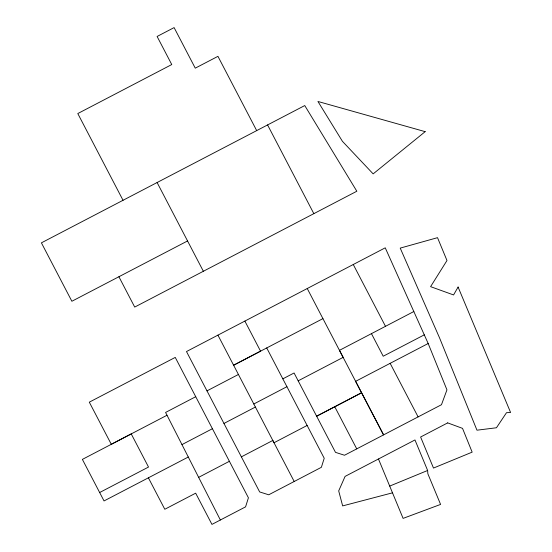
<?xml version="1.0" encoding="UTF-8"?>
<svg xmlns="http://www.w3.org/2000/svg" width="552" height="552" viewBox="0 0 552 552"><rect width="100%" height="100%" fill="white"/><g stroke="black" fill="none" stroke-linecap="round" stroke-linejoin="round"><path stroke-width="0.83" d="M266.719 347.939L324.224 458.257L321.374 467.309L268.72 494.792L259.661 491.942L186.486 351.548L385.241 247.82L428.173 343.51L446.954 389.864L441.476 404.713L344.517 455.248L335.499 452.364L294.078 372.986L282.838 378.844M195.725 396.702L165.586 412.441L220.365 519.998L211.947 524.4L195.67 493.177L164.8 509.268L148.398 477.825M413.834 311.528L339.459 350.341L383.564 434.886L355.605 381.342L428.173 343.51M253.796 404.002L286.923 386.697M198.644 477.349L229.39 461.293M334.767 406.769L361.553 392.776L316.627 416.208L334.767 406.769L356.744 448.879M307.126 425.454L273.999 442.759L272.805 440.462L241.376 456.856M187.563 240.948L71.87 301.261L41.407 242.845L304.752 105.556L356.833 191.233L134.709 307.078L118.915 276.759M322.927 318.621L233.599 365.231L260.551 351.169L244.874 321.091M206.986 390.871L238.416 374.477M167.014 415.256L111.297 444.305L89.307 402.166L175.246 357.406L248.421 497.8L245.571 506.86L220.365 519.998M298.163 380.839L343.123 357.372L307.25 288.537M181.967 444.601L212.417 428.711M223.96 423.446L255.39 407.052M99.664 492.515L148.522 467.054L131.238 433.906L82.379 459.395L104.038 500.94L188.294 457.022M424.302 334.836L383.212 356.233L371.455 333.643M389.705 486.084L427.634 470.476L414.973 439.951L345.09 476.397L338.693 490.9L342.654 505.908L392.5 492.826M353.259 264.505L385.489 326.315M267.568 124.918L313.84 213.652M390.147 363.326L418.106 416.898M256.687 130.603L217.943 56.345L195.256 68.158L174.108 27.6L157.106 36.466L171.762 64.549L77.791 113.56L123.034 200.293M157.106 182.526L203.364 271.273M217.93 335.147L294.209 481.496M378.465 458.988L403.098 518.383L440.586 504.418L427.855 473.768L427.634 470.476M458.091 287.047L453.571 294.947L430.594 286.654L446.982 260.516L437.522 237.67L400.221 248.11L439.571 337.934L476.962 430.194L496.448 427.765L506.508 412.696L510.593 412.482L458.091 287.047M425.178 131.652L373.152 173.88L342.419 141.305L317.938 101.465L425.178 131.652M447.679 422.887L420.61 437.011L433.492 468.068L472.153 452.143L462.528 428.366L447.679 422.887"/></g></svg>
